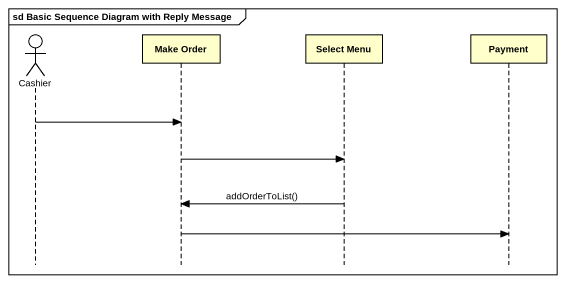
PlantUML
@startuml
mainframe sd Basic Sequence Diagram with Reply Message
hide footbox
actor Cashier
participant "Make Order" as Make_Order
participant "Select Menu" as Select_Menu
participant Payment

Cashier -> Make_Order
Make_Order -> Select_Menu
Select_Menu -> Make_Order : addOrderToList()
Make_Order -> Payment
@enduml
